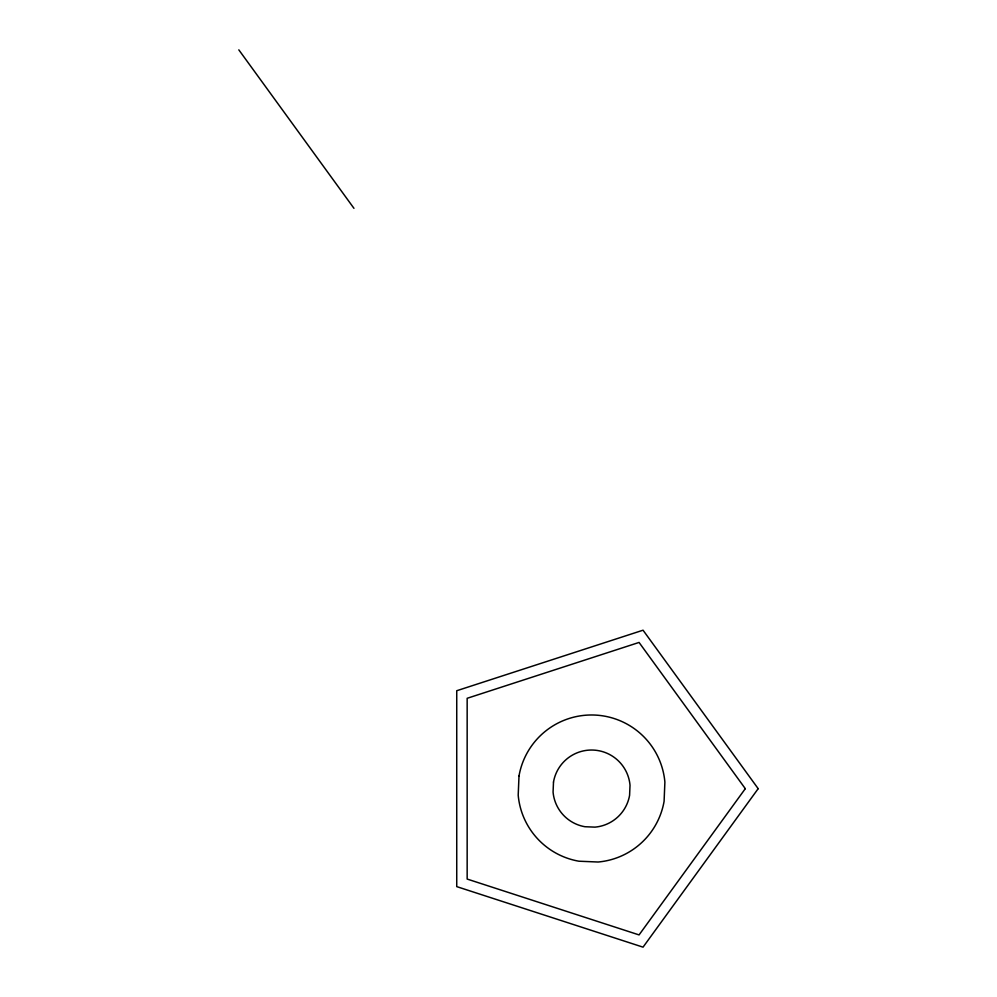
<?xml version="1.0" encoding="UTF-8"?>
<svg xmlns="http://www.w3.org/2000/svg" width="997" height="997" viewBox="0 0 997 997"><rect width="100%" height="100%" fill="white"/><g stroke="black" fill="none" stroke-linecap="round" stroke-linejoin="round"><path stroke-width="1.5" d="M238.819 49.85L353.96 208.323M519.001 776.027L518.203 795.232A73.628 73.628 0 0 0 578.896 861.209L598.1 862.019A73.628 73.628 0 0 0 664.089 801.326L664.887 782.122A73.628 73.628 0 0 0 519.001 776.027M553.497 782.034L553.073 792.117A38.621 38.621 0 0 0 584.915 826.725L594.985 827.136A38.621 38.621 0 0 0 629.593 795.307L630.017 785.237A38.621 38.621 0 0 0 553.497 782.034M745.307 788.677L639.065 934.912L467.157 879.055L467.157 698.299L639.065 642.442L745.307 788.677M758.181 788.677L643.04 947.15L456.738 886.62L456.738 690.734L643.04 630.204L758.181 788.677"/></g></svg>
